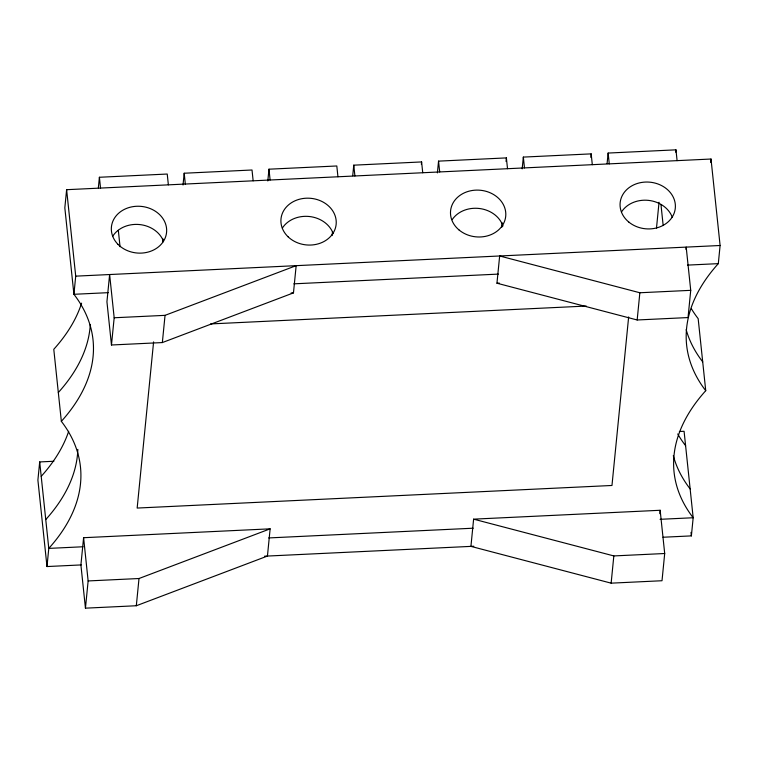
<?xml version="1.0" encoding="UTF-8"?>
<svg xmlns="http://www.w3.org/2000/svg" width="758" height="758" viewBox="0 0 758 758"><rect width="100%" height="100%" fill="white"/><g stroke="black" fill="none" stroke-linecap="round" stroke-linejoin="round"><path stroke-width="1.14" d="M53.884 461.262L39.691 461.935L37.9 480.089L46.987 566.548L81.277 564.918M663.004 537.242L691.381 535.887L693.172 517.742A291.252 153.476 -6 0 1 705.736 390.692A291.252 153.476 -6 0 1 718.309 263.642L720.1 245.497L711.013 159.028L66.619 189.689L64.828 207.834L73.914 294.294A291.252 153.476 -6 0 1 61.351 421.344A291.252 153.476 -6 0 1 48.787 548.394L46.987 566.548M66.619 189.689L75.715 276.149L73.914 294.294L108.205 292.664M98.36 187.842L99.402 177.268L167.234 174.037L168.371 184.848M83.598 537.706L80.907 564.928L85.446 608.162L136.317 605.746L267.441 556.059L270.132 528.838L83.598 537.706L88.136 580.941L85.446 608.162M111.473 344.994L114.174 317.763L109.626 274.538L106.935 301.76L111.473 344.994L162.345 342.569L293.469 292.882L296.16 265.66L165.045 315.347L114.174 317.763M162.667 242.456L163.017 238.931M153.599 341.886L137.16 508.059L611.971 485.471L628.647 316.939M136.317 605.746L139.008 578.515L270.132 528.838M162.345 342.569L165.045 315.347M183.029 184.99L184.194 173.231L252.016 170L253.153 180.811M267.811 180.954L268.976 169.195L336.808 165.974L337.945 176.775M332.127 235.567L332.478 232.033M352.716 175.742L353.768 165.168L421.6 161.937L422.737 172.748M421.363 164.287L421.6 161.937M437.394 172.89L438.55 161.132L506.382 157.901L507.519 168.712M506.041 161.435L506.382 157.901M501.711 227.495L502.175 222.795M473.617 519.154L470.926 546.376L611.138 583.158L662.009 580.732L664.7 553.511L660.152 510.276L473.617 519.154L613.828 555.927L664.7 553.511M690.727 290.333L688.037 317.564L637.165 319.98L496.954 283.208L499.655 255.977L639.856 292.759L690.727 290.333L686.189 247.108L685.962 249.373M522.177 168.854L523.342 157.096L591.174 153.874L592.311 164.675M590.823 157.399L591.174 153.874M607.082 163.643L608.134 153.059L675.965 149.838L677.093 160.649M611.138 583.158L613.828 555.927M637.165 319.98L639.856 292.759M656.485 228.13L659.043 202.244M675.729 152.187L675.965 149.838M659.82 513.687L660.152 510.276M710.672 162.43L711.013 159.028M75.715 276.149L720.1 245.497M293.839 283.833L498.385 274.102M687.563 265.101L718.309 263.642M291.11 292.995L293.469 292.882M496.954 283.208L499.323 283.094M210.629 323.922L586.228 306.052M679.357 431.501L684.086 431.283L693.172 517.742L660.066 519.315M83.067 546.764L48.787 548.394L39.691 461.935M268.702 537.934L473.248 528.203M264.542 556.192L473.826 546.243M88.136 580.941L139.008 578.515M705.736 390.692L698.165 318.644A291.252 153.476 -6 0 1 691.476 308.904M660.967 204.527L663.174 225.562M691.012 532.381L691.381 535.887M608.134 153.059L609.271 163.87M523.342 157.096L524.479 167.906M438.55 161.132L439.687 171.943M353.768 165.168L354.905 175.97M268.976 169.195L270.113 180.006M184.194 173.231L185.322 184.042M118.324 230.337L120.039 246.701M99.402 177.268L100.539 188.069M61.351 421.344L53.78 349.296A291.252 153.476 -6 0 0 81.599 303.162M690.14 488.919A291.252 153.476 -6 0 1 673.303 455.634M685.602 445.685A291.252 153.476 -6 0 1 677.728 433.964M702.713 361.869A291.252 153.476 -6 0 1 686.161 329.635M77.837 449.399A291.252 153.476 -6 0 1 45.755 519.571M68.675 431.302A291.252 153.476 -6 0 1 41.207 476.346M90.297 324.519A291.252 153.476 -6 0 1 58.319 392.53M452.156 219.659A27.705 23.403 5.6 0 1 479.492 208.507A27.705 23.403 5.6 0 1 502.952 225.998M621.475 211.994A27.705 23.403 5.6 0 1 648.516 200.377A27.705 23.403 5.6 0 1 672.365 217.47M282.336 228.101A27.705 23.403 5.6 0 1 309.406 216.513A27.705 23.403 5.6 0 1 333.226 233.644M112.525 236.543A27.705 23.403 5.6 0 1 139.32 224.529A27.705 23.403 5.6 0 1 163.501 241.29M628.903 222.141A27.705 23.403 5.6 0 0 674.696 211.463A27.705 23.403 5.6 0 0 639.572 182.858A27.705 23.403 5.6 0 0 628.903 222.141M117.992 244.36A27.705 23.403 5.6 0 0 165.092 238.202A27.705 23.403 5.6 0 0 133.901 206.508A27.705 23.403 5.6 0 0 117.992 244.36M288.031 236.752A27.705 23.403 5.6 0 0 334.894 229.579A27.705 23.403 5.6 0 0 302.793 198.539A27.705 23.403 5.6 0 0 288.031 236.752M458.931 229.873A27.705 23.403 5.6 0 0 504.989 219.981A27.705 23.403 5.6 0 0 470.529 190.808A27.705 23.403 5.6 0 0 458.931 229.873"/></g></svg>
